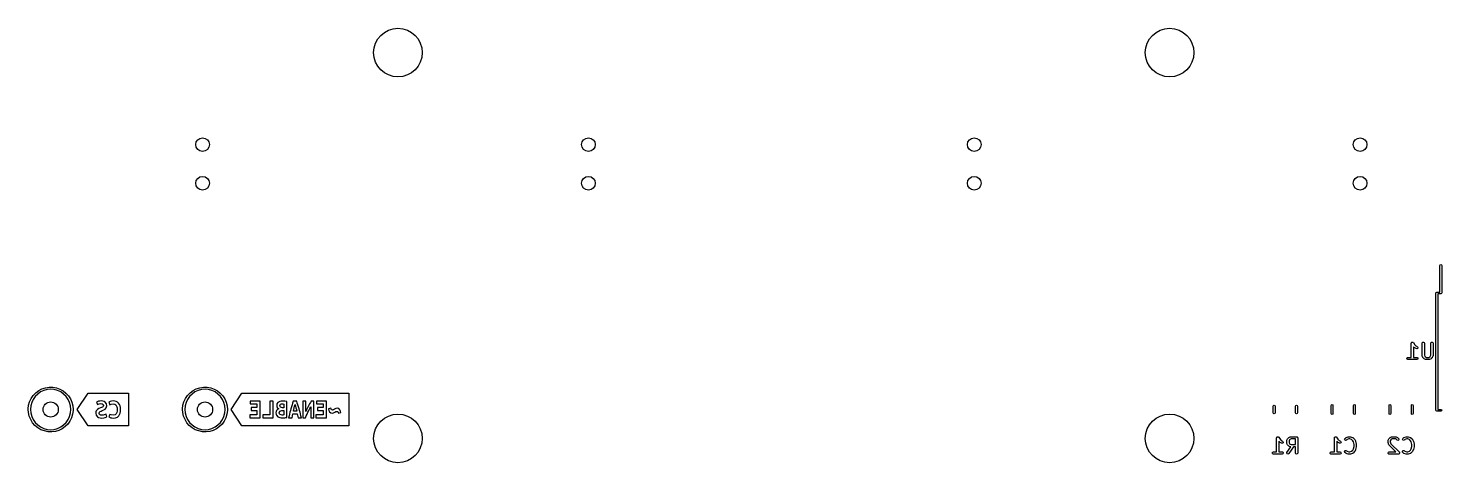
# Model space of a CAD drawing. Extents: x 15 to 417, y -138 to -107.
# Drawn here: x 115.4 to 208.4, y -137.5 to -108.9 of the extents above; entities that cross this region are included whole.
import ezdxf

# ---------------------------------------------------------------- set-up
doc = ezdxf.new("R2010")
doc.units = 0
doc.layers.add('BLACK', color=7, linetype='CONTINUOUS')

msp = doc.modelspace()

# ---------------------------------------------------------------- linework, layer by layer
at = {"layer": 'BLACK', "linetype": 'CONTINUOUS'}
for p, q in [((208.295, -124.5), (208.313, -124.458)), ((208.295, -126.255), (208.295, -124.5)), ((208.313, -124.458), (208.355, -124.44)), ((208.355, -124.44), (208.397, -124.458)), ((208.397, -124.458), (208.415, -124.5)), ((208.415, -124.5), (208.415, -126.315)), ((208.03, -126.315), (208.048, -126.273)), ((208.03, -134.035), (208.03, -126.315)), ((208.048, -126.273), (208.09, -126.255)), ((208.09, -126.255), (208.295, -126.255)), ((208.355, -126.375), (208.15, -126.375)), ((208.15, -126.375), (208.15, -133.975)), ((208.397, -126.357), (208.355, -126.375)), ((208.415, -126.315), (208.397, -126.357)), ((206.411, -129.627), (206.416, -129.602)), ((206.411, -130.552), (206.411, -129.627)), ((206.416, -129.602), (206.418, -129.598)), ((206.418, -129.598), (206.419, -129.594)), ((206.419, -129.594), (206.435, -129.579)), ((206.435, -129.579), (206.449, -129.562)), ((206.449, -129.562), (206.453, -129.562)), ((206.453, -129.562), (206.456, -129.559)), ((206.456, -129.559), (206.478, -129.557)), ((206.478, -129.557), (206.499, -129.554)), ((206.499, -129.554), (206.503, -129.556)), ((206.503, -129.556), (206.507, -129.555)), ((206.507, -129.555), (206.525, -129.568)), ((206.525, -129.568), (206.544, -129.579)), ((206.544, -129.579), (206.545, -129.583)), ((206.545, -129.583), (206.549, -129.586)), ((206.549, -129.586), (206.64, -129.722)), ((206.624, -129.919), (206.561, -129.856)), ((206.561, -129.856), (206.561, -130.552)), ((206.625, -129.919), (206.624, -129.919)), ((206.643, -129.933), (206.625, -129.919)), ((206.64, -129.722), (206.721, -129.804)), ((206.738, -129.98), (206.643, -129.933)), ((206.721, -129.804), (206.805, -129.846)), ((206.789, -129.986), (206.738, -129.98)), ((206.832, -129.958), (206.789, -129.986)), ((206.805, -129.846), (206.826, -129.862)), ((206.826, -129.862), (206.847, -129.909)), ((206.847, -129.909), (206.832, -129.958)), ((207.125, -129.627), (207.13, -129.602)), ((207.125, -130.437), (207.125, -129.627)), ((207.13, -129.602), (207.163, -129.562)), ((207.163, -129.562), (207.213, -129.554)), ((207.213, -129.554), (207.258, -129.579)), ((207.258, -129.579), (207.275, -129.627)), ((207.275, -129.627), (207.275, -130.419)), ((207.697, -129.627), (207.701, -129.602)), ((207.697, -130.419), (207.697, -129.627)), ((207.701, -129.602), (207.734, -129.562)), ((207.734, -129.562), (207.785, -129.554)), ((207.785, -129.554), (207.829, -129.579)), ((207.829, -129.579), (207.847, -129.627)), ((207.847, -129.627), (207.847, -130.437)), ((206.127, -130.614), (206.152, -130.57)), ((206.136, -130.665), (206.127, -130.614)), ((206.175, -130.698), (206.136, -130.665)), ((206.152, -130.57), (206.2, -130.552)), ((206.2, -130.702), (206.175, -130.698)), ((206.2, -130.552), (206.411, -130.552)), ((206.772, -130.702), (206.2, -130.702)), ((206.561, -130.552), (206.772, -130.552)), ((206.772, -130.552), (206.798, -130.557)), ((206.82, -130.685), (206.772, -130.702)), ((206.798, -130.557), (206.837, -130.59)), ((206.846, -130.64), (206.82, -130.685)), ((206.837, -130.59), (206.846, -130.64)), ((207.127, -130.441), (207.125, -130.437)), ((207.126, -130.445), (207.127, -130.441)), ((207.133, -130.47), (207.126, -130.445)), ((207.181, -130.566), (207.133, -130.47)), ((207.182, -130.567), (207.181, -130.566)), ((207.195, -130.585), (207.182, -130.567)), ((207.243, -130.633), (207.195, -130.585)), ((207.244, -130.633), (207.243, -130.633)), ((207.262, -130.647), (207.244, -130.633)), ((207.357, -130.694), (207.262, -130.647)), ((207.275, -130.419), (207.31, -130.488)), ((207.31, -130.488), (207.34, -130.518)), ((207.34, -130.518), (207.409, -130.552)), ((207.362, -130.695), (207.357, -130.694)), ((207.365, -130.698), (207.362, -130.695)), ((207.391, -130.702), (207.365, -130.698)), ((207.581, -130.702), (207.391, -130.702)), ((207.409, -130.552), (207.564, -130.552)), ((207.564, -130.552), (207.632, -130.518)), ((207.586, -130.701), (207.581, -130.702)), ((207.59, -130.702), (207.586, -130.701)), ((207.615, -130.694), (207.59, -130.702)), ((207.71, -130.647), (207.615, -130.694)), ((207.632, -130.518), (207.663, -130.488)), ((207.663, -130.488), (207.697, -130.419)), ((207.711, -130.646), (207.71, -130.647)), ((207.73, -130.633), (207.711, -130.646)), ((207.777, -130.585), (207.73, -130.633)), ((207.778, -130.584), (207.777, -130.585)), ((207.791, -130.566), (207.778, -130.584)), ((207.839, -130.47), (207.791, -130.566)), ((207.842, -130.463), (207.839, -130.466)), ((207.839, -130.466), (207.839, -130.47)), ((207.847, -130.437), (207.842, -130.463)), ((115.557, -133.256), (115.694, -133.057)), ((115.694, -133.057), (115.861, -132.882)), ((115.985, -132.966), (115.821, -133.13)), ((115.861, -132.882), (116.054, -132.737)), ((116.175, -132.833), (115.985, -132.966)), ((116.054, -132.737), (116.268, -132.625)), ((116.385, -132.735), (116.175, -132.833)), ((116.268, -132.625), (116.498, -132.55)), ((116.609, -132.675), (116.385, -132.735)), ((116.498, -132.55), (116.737, -132.514)), ((116.84, -132.655), (116.609, -132.675)), ((116.737, -132.514), (116.979, -132.517)), ((117.071, -132.675), (116.84, -132.655)), ((116.979, -132.517), (117.217, -132.559)), ((117.295, -132.735), (117.071, -132.675)), ((117.217, -132.559), (117.445, -132.64)), ((117.505, -132.833), (117.295, -132.735)), ((117.445, -132.64), (117.656, -132.756)), ((117.695, -132.966), (117.505, -132.833)), ((117.656, -132.756), (117.846, -132.906)), ((117.859, -133.13), (117.695, -132.966)), ((117.846, -132.906), (118.009, -133.085)), ((118.583, -133.985), (119.301, -132.908)), ((119.301, -132.908), (121.955, -132.908)), ((121.955, -132.908), (121.955, -135.062)), ((125.717, -133.256), (125.854, -133.057)), ((125.854, -133.057), (126.021, -132.882)), ((126.145, -132.966), (125.981, -133.13)), ((126.021, -132.882), (126.214, -132.737)), ((126.335, -132.833), (126.145, -132.966)), ((126.214, -132.737), (126.428, -132.625)), ((126.545, -132.735), (126.335, -132.833)), ((126.428, -132.625), (126.658, -132.55)), ((126.769, -132.675), (126.545, -132.735)), ((126.658, -132.55), (126.897, -132.514)), ((127, -132.655), (126.769, -132.675)), ((126.897, -132.514), (127.139, -132.517)), ((127.231, -132.675), (127, -132.655)), ((127.139, -132.517), (127.377, -132.559)), ((127.455, -132.735), (127.231, -132.675)), ((127.377, -132.559), (127.605, -132.64)), ((127.665, -132.833), (127.455, -132.735)), ((127.605, -132.64), (127.816, -132.756)), ((127.855, -132.966), (127.665, -132.833)), ((127.816, -132.756), (128.006, -132.906)), ((128.019, -133.13), (127.855, -132.966)), ((128.006, -132.906), (128.169, -133.085)), ((128.717, -133.985), (129.428, -132.919)), ((129.428, -132.919), (136.459, -132.919)), ((136.459, -132.919), (136.459, -135.051)), ((115.365, -133.949), (115.391, -133.709)), ((115.368, -133.985), (115.365, -133.949)), ((115.379, -134.19), (115.368, -133.985)), ((115.391, -133.709), (115.456, -133.476)), ((115.456, -133.476), (115.557, -133.256)), ((115.53, -133.754), (115.51, -133.985)), ((115.51, -133.985), (115.53, -134.216)), ((115.59, -133.53), (115.53, -133.754)), ((115.688, -133.32), (115.59, -133.53)), ((115.821, -133.13), (115.688, -133.32)), ((117.992, -133.32), (117.859, -133.13)), ((118.09, -133.53), (117.992, -133.32)), ((118.009, -133.085), (118.14, -133.288)), ((118.15, -133.754), (118.09, -133.53)), ((118.14, -133.288), (118.236, -133.51)), ((118.17, -133.985), (118.15, -133.754)), ((118.15, -134.216), (118.17, -133.985)), ((118.236, -133.51), (118.295, -133.744)), ((118.295, -133.744), (118.315, -133.985)), ((118.315, -133.985), (118.313, -134.057)), ((119.301, -135.062), (118.583, -133.985)), ((119.919, -133.986), (119.843, -134.084)), ((119.987, -133.444), (119.862, -133.494)), ((119.862, -133.494), (119.925, -133.66)), ((120.02, -133.923), (119.919, -133.986)), ((119.925, -133.66), (120.022, -133.618)), ((120.068, -133.427), (119.987, -133.444)), ((120.126, -133.88), (120.02, -133.923)), ((120.022, -133.618), (120.145, -133.601)), ((120.161, -133.421), (120.068, -133.427)), ((120.193, -133.854), (120.126, -133.88)), ((120.145, -133.601), (120.24, -133.615)), ((120.268, -133.43), (120.161, -133.421)), ((120.254, -133.822), (120.193, -133.854)), ((120.24, -133.615), (120.297, -133.656)), ((120.299, -133.78), (120.254, -133.822)), ((120.358, -133.459), (120.268, -133.43)), ((120.297, -133.656), (120.316, -133.725)), ((120.316, -133.725), (120.299, -133.78)), ((120.337, -134.016), (120.432, -133.959)), ((120.432, -133.507), (120.358, -133.459)), ((120.506, -133.609), (120.432, -133.507)), ((120.432, -133.959), (120.503, -133.872)), ((120.503, -133.872), (120.531, -133.744)), ((120.531, -133.744), (120.506, -133.609)), ((120.708, -133.479), (120.672, -133.5)), ((120.672, -133.5), (120.728, -133.671)), ((120.767, -133.452), (120.708, -133.479)), ((120.728, -133.671), (120.825, -133.626)), ((120.848, -133.431), (120.767, -133.452)), ((120.825, -133.626), (120.955, -133.608)), ((120.952, -133.421), (120.848, -133.431)), ((121.054, -133.43), (120.952, -133.421)), ((120.955, -133.608), (121.054, -133.626)), ((121.148, -133.459), (121.054, -133.43)), ((121.054, -133.626), (121.14, -133.687)), ((121.14, -133.687), (121.201, -133.802)), ((121.232, -133.505), (121.148, -133.459)), ((121.201, -133.802), (121.218, -133.882)), ((121.224, -133.98), (121.217, -134.094)), ((121.218, -133.882), (121.224, -133.98)), ((121.304, -133.569), (121.232, -133.505)), ((121.362, -133.649), (121.304, -133.569)), ((121.406, -133.746), (121.362, -133.649)), ((121.433, -133.858), (121.406, -133.746)), ((121.443, -133.985), (121.433, -133.858)), ((121.435, -134.113), (121.443, -133.985)), ((125.525, -133.949), (125.551, -133.709)), ((125.528, -133.985), (125.525, -133.949)), ((125.539, -134.19), (125.528, -133.985)), ((125.551, -133.709), (125.616, -133.476)), ((125.616, -133.476), (125.717, -133.256)), ((125.69, -133.754), (125.67, -133.985)), ((125.67, -133.985), (125.69, -134.216)), ((125.75, -133.53), (125.69, -133.754)), ((125.848, -133.32), (125.75, -133.53)), ((125.981, -133.13), (125.848, -133.32)), ((128.152, -133.32), (128.019, -133.13)), ((128.25, -133.53), (128.152, -133.32)), ((128.169, -133.085), (128.3, -133.288)), ((128.31, -133.754), (128.25, -133.53)), ((128.3, -133.288), (128.396, -133.51)), ((128.33, -133.985), (128.31, -133.754)), ((128.31, -134.216), (128.33, -133.985)), ((128.396, -133.51), (128.455, -133.744)), ((128.455, -133.744), (128.475, -133.985)), ((128.475, -133.985), (128.473, -134.057)), ((129.428, -135.051), (128.717, -133.985)), ((130.634, -133.444), (129.979, -133.444)), ((129.979, -133.444), (129.979, -133.622)), ((129.979, -133.622), (130.419, -133.622)), ((130.419, -133.865), (130.037, -133.865)), ((130.037, -133.865), (130.037, -134.043)), ((130.419, -133.622), (130.419, -133.865)), ((130.634, -134.525), (130.634, -133.444)), ((131.493, -133.444), (131.277, -133.444)), ((131.277, -133.444), (131.277, -134.346)), ((131.493, -134.525), (131.493, -133.444)), ((131.738, -133.615), (131.722, -133.716)), ((131.722, -133.716), (131.731, -133.789)), ((131.731, -133.789), (131.759, -133.852)), ((131.797, -133.523), (131.738, -133.615)), ((131.759, -133.852), (131.86, -133.947)), ((131.86, -133.947), (131.768, -133.994)), ((131.917, -133.457), (131.797, -133.523)), ((132.006, -133.438), (131.917, -133.457)), ((131.931, -133.739), (131.944, -133.677)), ((131.973, -133.837), (131.931, -133.739)), ((131.944, -133.677), (131.977, -133.64)), ((132.097, -133.873), (131.973, -133.837)), ((131.977, -133.64), (132.026, -133.623)), ((132.117, -133.431), (132.006, -133.438)), ((132.026, -133.623), (132.083, -133.618)), ((132.083, -133.618), (132.134, -133.62)), ((132.181, -133.873), (132.097, -133.873)), ((132.261, -133.439), (132.117, -133.431)), ((132.134, -133.62), (132.181, -133.625)), ((132.181, -133.625), (132.181, -133.873)), ((132.396, -133.458), (132.261, -133.439)), ((132.396, -134.507), (132.396, -133.458)), ((132.654, -133.947), (132.623, -134.056)), ((132.692, -133.816), (132.654, -133.947)), ((132.73, -133.688), (132.692, -133.816)), ((132.768, -133.564), (132.73, -133.688)), ((132.806, -133.444), (132.768, -133.564)), ((133.04, -133.444), (132.806, -133.444)), ((132.824, -134.097), (132.845, -133.985)), ((132.845, -133.985), (132.868, -133.878)), ((132.868, -133.878), (132.896, -133.769)), ((132.896, -133.769), (132.929, -133.653)), ((132.929, -133.653), (132.961, -133.769)), ((132.961, -133.769), (132.989, -133.878)), ((132.989, -133.878), (133.013, -133.985)), ((133.013, -133.985), (133.035, -134.097)), ((133.077, -133.563), (133.04, -133.444)), ((133.115, -133.686), (133.077, -133.563)), ((133.153, -133.813), (133.115, -133.686)), ((133.192, -133.942), (133.153, -133.813)), ((133.224, -134.05), (133.192, -133.942)), ((133.638, -133.444), (133.444, -133.444)), ((133.444, -133.444), (133.444, -134.525)), ((133.638, -134.109), (133.638, -133.444)), ((133.705, -133.962), (133.668, -134.041)), ((133.746, -133.877), (133.705, -133.962)), ((133.79, -133.789), (133.746, -133.877)), ((133.837, -133.7), (133.79, -133.789)), ((133.835, -134.046), (133.897, -133.927)), ((133.885, -133.61), (133.837, -133.7)), ((133.934, -133.524), (133.885, -133.61)), ((133.897, -133.927), (133.962, -133.807)), ((133.983, -133.444), (133.934, -133.524)), ((133.962, -133.807), (133.962, -134.525)), ((134.156, -133.444), (133.983, -133.444)), ((134.156, -134.525), (134.156, -133.444)), ((135, -133.444), (134.345, -133.444)), ((134.345, -133.444), (134.345, -133.622)), ((134.345, -133.622), (134.785, -133.622)), ((134.785, -133.865), (134.402, -133.865)), ((134.402, -133.865), (134.402, -134.043)), ((134.785, -133.622), (134.785, -133.865)), ((135, -134.525), (135, -133.444)), ((135.291, -133.906), (135.132, -133.95)), ((135.132, -133.95), (135.158, -134.042)), ((135.313, -133.968), (135.291, -133.906)), ((135.337, -134.002), (135.313, -133.968)), ((135.532, -133.962), (135.459, -134.003)), ((135.612, -133.921), (135.532, -133.962)), ((135.698, -133.903), (135.612, -133.921)), ((135.803, -133.93), (135.698, -133.903)), ((135.875, -133.997), (135.803, -133.93)), ((197.325, -133.758), (197.343, -133.716)), ((197.325, -134.212), (197.325, -133.758)), ((197.343, -133.716), (197.385, -133.698)), ((197.385, -133.698), (197.427, -133.716)), ((197.427, -133.716), (197.445, -133.758)), ((197.445, -133.758), (197.445, -134.212)), ((198.795, -133.758), (198.813, -133.716)), ((198.795, -134.212), (198.795, -133.758)), ((198.813, -133.716), (198.855, -133.698)), ((198.855, -133.698), (198.897, -133.716)), ((198.897, -133.716), (198.915, -133.758)), ((198.915, -133.758), (198.915, -134.212)), ((201.135, -133.724), (201.153, -133.681)), ((201.135, -134.246), (201.135, -133.724)), ((201.153, -133.681), (201.195, -133.664)), ((201.195, -133.664), (201.237, -133.681)), ((201.237, -133.681), (201.255, -133.724)), ((201.255, -133.724), (201.255, -134.246)), ((202.605, -133.724), (202.623, -133.681)), ((202.605, -134.246), (202.605, -133.724)), ((202.623, -133.681), (202.665, -133.664)), ((202.665, -133.664), (202.707, -133.681)), ((202.707, -133.681), (202.725, -133.724)), ((202.725, -133.724), (202.725, -134.246)), ((204.945, -133.724), (204.963, -133.681)), ((204.945, -134.246), (204.945, -133.724)), ((204.963, -133.681), (205.005, -133.664)), ((205.005, -133.664), (205.047, -133.681)), ((205.047, -133.681), (205.065, -133.724)), ((205.065, -133.724), (205.065, -134.246)), ((206.415, -133.724), (206.433, -133.681)), ((206.415, -134.246), (206.415, -133.724)), ((206.433, -133.681), (206.475, -133.664)), ((206.475, -133.664), (206.517, -133.681)), ((206.517, -133.681), (206.535, -133.724)), ((206.535, -133.724), (206.535, -134.246)), ((208.15, -133.975), (208.355, -133.975)), ((208.355, -133.975), (208.397, -133.993)), ((115.432, -134.426), (115.379, -134.19)), ((115.523, -134.65), (115.432, -134.426)), ((115.65, -134.856), (115.523, -134.65)), ((115.53, -134.216), (115.59, -134.44)), ((115.59, -134.44), (115.688, -134.65)), ((115.808, -135.039), (115.65, -134.856)), ((115.688, -134.65), (115.821, -134.84)), ((115.821, -134.84), (115.985, -135.004)), ((117.695, -135.004), (117.859, -134.84)), ((117.859, -134.84), (117.992, -134.65)), ((118.104, -134.745), (117.963, -134.941)), ((117.992, -134.65), (118.09, -134.44)), ((118.09, -134.44), (118.15, -134.216)), ((118.211, -134.528), (118.104, -134.745)), ((118.282, -134.297), (118.211, -134.528)), ((118.313, -134.057), (118.282, -134.297)), ((119.821, -134.15), (119.813, -134.231)), ((119.813, -134.231), (119.838, -134.366)), ((119.843, -134.084), (119.821, -134.15)), ((119.838, -134.366), (119.912, -134.466)), ((119.912, -134.466), (119.989, -134.512)), ((119.989, -134.512), (120.089, -134.54)), ((120.028, -134.229), (120.047, -134.17)), ((120.036, -134.281), (120.028, -134.229)), ((120.065, -134.326), (120.036, -134.281)), ((120.047, -134.17), (120.096, -134.124)), ((120.121, -134.358), (120.065, -134.326)), ((120.089, -134.54), (120.211, -134.549)), ((120.096, -134.124), (120.163, -134.087)), ((120.211, -134.369), (120.121, -134.358)), ((120.163, -134.087), (120.236, -134.057)), ((120.299, -134.363), (120.211, -134.369)), ((120.211, -134.549), (120.332, -134.542)), ((120.236, -134.057), (120.337, -134.016)), ((120.371, -134.345), (120.299, -134.363)), ((120.332, -134.542), (120.426, -134.52)), ((120.484, -134.292), (120.371, -134.345)), ((120.426, -134.52), (120.547, -134.467)), ((120.547, -134.467), (120.484, -134.292)), ((120.725, -134.305), (120.671, -134.474)), ((120.671, -134.474), (120.794, -134.525)), ((120.813, -134.343), (120.725, -134.305)), ((120.794, -134.525), (120.877, -134.543)), ((120.952, -134.362), (120.813, -134.343)), ((120.877, -134.543), (120.973, -134.549)), ((121.076, -134.338), (120.952, -134.362)), ((120.973, -134.549), (121.113, -134.533)), ((121.16, -134.264), (121.076, -134.338)), ((121.113, -134.533), (121.23, -134.484)), ((121.196, -134.188), (121.16, -134.264)), ((121.217, -134.094), (121.196, -134.188)), ((121.23, -134.484), (121.322, -134.402)), ((121.322, -134.402), (121.375, -134.321)), ((121.375, -134.321), (121.412, -134.225)), ((121.412, -134.225), (121.435, -134.113)), ((125.592, -134.426), (125.539, -134.19)), ((125.683, -134.65), (125.592, -134.426)), ((125.81, -134.856), (125.683, -134.65)), ((125.69, -134.216), (125.75, -134.44)), ((125.75, -134.44), (125.848, -134.65)), ((125.968, -135.039), (125.81, -134.856)), ((125.848, -134.65), (125.981, -134.84)), ((125.981, -134.84), (126.145, -135.004)), ((127.855, -135.004), (128.019, -134.84)), ((128.019, -134.84), (128.152, -134.65)), ((128.264, -134.745), (128.123, -134.941)), ((128.152, -134.65), (128.25, -134.44)), ((128.25, -134.44), (128.31, -134.216)), ((128.371, -134.528), (128.264, -134.745)), ((128.442, -134.297), (128.371, -134.528)), ((128.473, -134.057), (128.442, -134.297)), ((129.941, -134.346), (129.941, -134.525)), ((130.419, -134.346), (129.941, -134.346)), ((129.941, -134.525), (130.634, -134.525)), ((130.037, -134.043), (130.419, -134.043)), ((130.419, -134.043), (130.419, -134.346)), ((131.277, -134.346), (130.814, -134.346)), ((130.814, -134.346), (130.814, -134.525)), ((130.814, -134.525), (131.493, -134.525)), ((131.681, -134.125), (131.671, -134.198)), ((131.671, -134.198), (131.68, -134.288)), ((131.68, -134.288), (131.704, -134.361)), ((131.711, -134.055), (131.681, -134.125)), ((131.704, -134.361), (131.794, -134.466)), ((131.768, -133.994), (131.711, -134.055)), ((131.794, -134.466), (131.856, -134.5)), ((131.856, -134.5), (131.929, -134.522)), ((131.883, -134.198), (131.932, -134.085)), ((131.9, -134.276), (131.883, -134.198)), ((131.945, -134.323), (131.9, -134.276)), ((131.929, -134.522), (132.009, -134.534)), ((131.932, -134.085), (132.066, -134.051)), ((132.007, -134.346), (131.945, -134.323)), ((132.078, -134.352), (132.007, -134.346)), ((132.009, -134.534), (132.096, -134.539)), ((132.066, -134.051), (132.181, -134.051)), ((132.131, -134.35), (132.078, -134.352)), ((132.096, -134.539), (132.168, -134.537)), ((132.181, -134.345), (132.131, -134.35)), ((132.168, -134.537), (132.244, -134.531)), ((132.181, -134.051), (132.181, -134.345)), ((132.244, -134.531), (132.32, -134.521)), ((132.32, -134.521), (132.396, -134.507)), ((132.535, -134.402), (132.506, -134.525)), ((132.506, -134.525), (132.736, -134.525)), ((132.564, -134.283), (132.535, -134.402)), ((132.593, -134.168), (132.564, -134.283)), ((132.623, -134.056), (132.593, -134.168)), ((132.736, -134.525), (132.787, -134.275)), ((132.787, -134.275), (133.075, -134.275)), ((133.035, -134.097), (132.824, -134.097)), ((133.075, -134.275), (133.124, -134.525)), ((133.124, -134.525), (133.348, -134.525)), ((133.255, -134.162), (133.224, -134.05)), ((133.286, -134.278), (133.255, -134.162)), ((133.317, -134.399), (133.286, -134.278)), ((133.348, -134.525), (133.317, -134.399)), ((133.444, -134.525), (133.617, -134.525)), ((133.617, -134.525), (133.667, -134.405)), ((133.668, -134.041), (133.638, -134.109)), ((133.667, -134.405), (133.72, -134.285)), ((133.72, -134.285), (133.776, -134.166)), ((133.776, -134.166), (133.835, -134.046)), ((133.962, -134.525), (134.156, -134.525)), ((134.785, -134.346), (134.306, -134.346)), ((134.306, -134.346), (134.306, -134.525)), ((134.306, -134.525), (135, -134.525)), ((134.402, -134.043), (134.785, -134.043)), ((134.785, -134.043), (134.785, -134.346)), ((135.158, -134.042), (135.204, -134.131)), ((135.204, -134.131), (135.276, -134.199)), ((135.276, -134.199), (135.38, -134.226)), ((135.362, -134.018), (135.337, -134.002)), ((135.389, -134.022), (135.362, -134.018)), ((135.38, -134.226), (135.468, -134.208)), ((135.459, -134.003), (135.389, -134.022)), ((135.468, -134.208), (135.548, -134.167)), ((135.548, -134.167), (135.622, -134.126)), ((135.622, -134.126), (135.691, -134.107)), ((135.691, -134.107), (135.718, -134.111)), ((135.718, -134.111), (135.744, -134.126)), ((135.744, -134.126), (135.766, -134.16)), ((135.766, -134.16), (135.787, -134.221)), ((135.787, -134.221), (135.946, -134.177)), ((135.922, -134.085), (135.875, -133.997)), ((135.946, -134.177), (135.922, -134.085)), ((197.343, -134.254), (197.325, -134.212)), ((197.385, -134.272), (197.343, -134.254)), ((197.427, -134.254), (197.385, -134.272)), ((197.445, -134.212), (197.427, -134.254)), ((198.813, -134.254), (198.795, -134.212)), ((198.855, -134.272), (198.813, -134.254)), ((198.897, -134.254), (198.855, -134.272)), ((198.915, -134.212), (198.897, -134.254)), ((201.153, -134.289), (201.135, -134.246)), ((201.195, -134.306), (201.153, -134.289)), ((201.237, -134.289), (201.195, -134.306)), ((201.255, -134.246), (201.237, -134.289)), ((202.623, -134.289), (202.605, -134.246)), ((202.665, -134.306), (202.623, -134.289)), ((202.707, -134.289), (202.665, -134.306)), ((202.725, -134.246), (202.707, -134.289)), ((204.963, -134.289), (204.945, -134.246)), ((205.005, -134.306), (204.963, -134.289)), ((205.047, -134.289), (205.005, -134.306)), ((205.065, -134.246), (205.047, -134.289)), ((206.433, -134.289), (206.415, -134.246)), ((206.475, -134.306), (206.433, -134.289)), ((206.517, -134.289), (206.475, -134.306)), ((206.535, -134.246), (206.517, -134.289)), ((208.048, -134.077), (208.03, -134.035)), ((208.09, -134.095), (208.048, -134.077)), ((208.355, -134.095), (208.09, -134.095)), ((208.397, -134.077), (208.355, -134.095)), ((208.397, -133.993), (208.415, -134.035)), ((208.415, -134.035), (208.397, -134.077)), ((115.994, -135.193), (115.808, -135.039)), ((115.985, -135.004), (116.175, -135.137)), ((116.203, -135.315), (115.994, -135.193)), ((116.175, -135.137), (116.385, -135.235)), ((116.428, -135.401), (116.203, -135.315)), ((116.385, -135.235), (116.609, -135.295)), ((116.665, -135.45), (116.428, -135.401)), ((116.609, -135.295), (116.84, -135.315)), ((116.907, -135.458), (116.665, -135.45)), ((116.84, -135.315), (117.071, -135.295)), ((117.147, -135.428), (116.907, -135.458)), ((117.071, -135.295), (117.295, -135.235)), ((117.378, -135.358), (117.147, -135.428)), ((117.295, -135.235), (117.505, -135.137)), ((117.595, -135.252), (117.378, -135.358)), ((117.505, -135.137), (117.695, -135.004)), ((117.792, -135.112), (117.595, -135.252)), ((117.963, -134.941), (117.792, -135.112)), ((121.955, -135.062), (119.301, -135.062)), ((126.154, -135.193), (125.968, -135.039)), ((126.145, -135.004), (126.335, -135.137)), ((126.363, -135.315), (126.154, -135.193)), ((126.335, -135.137), (126.545, -135.235)), ((126.588, -135.401), (126.363, -135.315)), ((126.545, -135.235), (126.769, -135.295)), ((126.825, -135.45), (126.588, -135.401)), ((126.769, -135.295), (127, -135.315)), ((127.067, -135.458), (126.825, -135.45)), ((127, -135.315), (127.231, -135.295)), ((127.307, -135.428), (127.067, -135.458)), ((127.231, -135.295), (127.455, -135.235)), ((127.538, -135.358), (127.307, -135.428)), ((127.455, -135.235), (127.665, -135.137)), ((127.755, -135.252), (127.538, -135.358)), ((127.665, -135.137), (127.855, -135.004)), ((127.952, -135.112), (127.755, -135.252)), ((128.123, -134.941), (127.952, -135.112)), ((136.459, -135.051), (129.428, -135.051)), ((197.545, -135.85), (197.55, -135.825)), ((197.545, -136.775), (197.545, -135.85)), ((197.55, -135.825), (197.552, -135.821)), ((197.552, -135.821), (197.553, -135.817)), ((197.553, -135.817), (197.569, -135.802)), ((197.569, -135.802), (197.582, -135.785)), ((197.582, -135.785), (197.587, -135.785)), ((197.587, -135.785), (197.59, -135.782)), ((197.59, -135.782), (197.612, -135.78)), ((197.612, -135.78), (197.633, -135.777)), ((197.633, -135.777), (197.637, -135.779)), ((197.637, -135.779), (197.641, -135.778)), ((197.641, -135.778), (197.659, -135.791)), ((197.659, -135.791), (197.677, -135.802)), ((197.677, -135.802), (197.679, -135.806)), ((197.679, -135.806), (197.682, -135.809)), ((197.682, -135.809), (197.774, -135.945)), ((198.281, -135.893), (198.329, -135.845)), ((198.329, -135.845), (198.347, -135.832)), ((198.347, -135.832), (198.348, -135.831)), ((198.348, -135.831), (198.444, -135.783)), ((198.444, -135.783), (198.469, -135.776)), ((198.469, -135.776), (198.473, -135.777)), ((198.473, -135.777), (198.477, -135.775)), ((198.477, -135.775), (198.858, -135.775)), ((198.858, -135.775), (198.868, -135.777)), ((198.868, -135.777), (198.871, -135.777)), ((198.871, -135.777), (198.874, -135.778)), ((198.874, -135.778), (198.884, -135.78)), ((198.884, -135.78), (198.899, -135.792)), ((198.899, -135.792), (198.916, -135.802)), ((198.916, -135.802), (198.918, -135.809)), ((198.918, -135.809), (198.923, -135.813)), ((198.923, -135.813), (198.926, -135.832)), ((198.926, -135.832), (198.933, -135.85)), ((198.933, -135.85), (198.933, -136.85)), ((201.355, -135.85), (201.36, -135.825)), ((201.355, -136.775), (201.355, -135.85)), ((201.36, -135.825), (201.362, -135.821)), ((201.362, -135.821), (201.363, -135.817)), ((201.363, -135.817), (201.379, -135.802)), ((201.379, -135.802), (201.392, -135.785)), ((201.392, -135.785), (201.397, -135.785)), ((201.397, -135.785), (201.4, -135.782)), ((201.4, -135.782), (201.422, -135.78)), ((201.422, -135.78), (201.443, -135.777)), ((201.443, -135.777), (201.447, -135.779)), ((201.447, -135.779), (201.451, -135.778)), ((201.451, -135.778), (201.469, -135.791)), ((201.469, -135.791), (201.487, -135.802)), ((201.487, -135.802), (201.489, -135.806)), ((201.489, -135.806), (201.492, -135.809)), ((201.492, -135.809), (201.584, -135.945)), ((202.044, -135.893), (202.091, -135.845)), ((202.091, -135.845), (202.113, -135.83)), ((202.113, -135.83), (202.117, -135.83)), ((202.117, -135.83), (202.121, -135.827)), ((202.121, -135.827), (202.263, -135.779)), ((202.263, -135.779), (202.286, -135.776)), ((202.286, -135.776), (202.287, -135.775)), ((202.287, -135.775), (202.382, -135.775)), ((202.382, -135.775), (202.404, -135.779)), ((202.404, -135.779), (202.406, -135.779)), ((202.406, -135.779), (202.549, -135.827)), ((202.549, -135.827), (202.572, -135.839)), ((202.572, -135.839), (202.574, -135.843)), ((202.574, -135.843), (202.578, -135.845)), ((202.578, -135.845), (202.674, -135.94)), ((204.949, -135.893), (204.996, -135.845)), ((204.996, -135.845), (205.015, -135.832)), ((205.015, -135.832), (205.016, -135.831)), ((205.016, -135.831), (205.111, -135.783)), ((205.111, -135.783), (205.136, -135.776)), ((205.136, -135.776), (205.141, -135.777)), ((205.141, -135.777), (205.145, -135.775)), ((205.145, -135.775), (205.383, -135.775)), ((205.383, -135.775), (205.409, -135.78)), ((205.409, -135.78), (205.412, -135.783)), ((205.412, -135.783), (205.416, -135.783)), ((205.416, -135.783), (205.512, -135.831)), ((205.512, -135.831), (205.53, -135.844)), ((205.53, -135.844), (205.531, -135.845)), ((205.531, -135.845), (205.579, -135.893)), ((205.854, -135.893), (205.901, -135.845)), ((205.901, -135.845), (205.923, -135.83)), ((205.923, -135.83), (205.927, -135.83)), ((205.927, -135.83), (205.931, -135.827)), ((205.931, -135.827), (206.073, -135.779)), ((206.073, -135.779), (206.096, -135.776)), ((206.096, -135.776), (206.097, -135.775)), ((206.097, -135.775), (206.192, -135.775)), ((206.192, -135.775), (206.214, -135.779)), ((206.214, -135.779), (206.216, -135.779)), ((206.216, -135.779), (206.359, -135.827)), ((206.359, -135.827), (206.382, -135.839)), ((206.382, -135.839), (206.384, -135.843)), ((206.384, -135.843), (206.388, -135.845)), ((206.388, -135.845), (206.484, -135.94)), ((197.286, -136.793), (197.334, -136.775)), ((197.334, -136.775), (197.545, -136.775)), ((197.757, -136.142), (197.695, -136.079)), ((197.695, -136.079), (197.695, -136.775)), ((197.695, -136.775), (197.906, -136.775)), ((197.759, -136.142), (197.757, -136.142)), ((197.777, -136.156), (197.759, -136.142)), ((197.774, -135.945), (197.855, -136.027)), ((197.872, -136.203), (197.777, -136.156)), ((197.855, -136.027), (197.939, -136.069)), ((197.923, -136.209), (197.872, -136.203)), ((197.906, -136.775), (197.931, -136.78)), ((197.966, -136.181), (197.923, -136.209)), ((197.931, -136.78), (197.971, -136.813)), ((197.939, -136.069), (197.96, -136.085)), ((197.96, -136.085), (197.981, -136.132)), ((197.981, -136.132), (197.966, -136.181)), ((198.212, -136.041), (198.216, -136.015)), ((198.212, -136.184), (198.212, -136.041)), ((198.213, -136.188), (198.212, -136.184)), ((198.212, -136.192), (198.213, -136.188)), ((198.22, -136.217), (198.212, -136.192)), ((198.216, -136.015), (198.219, -136.012)), ((198.219, -136.012), (198.22, -136.007)), ((198.22, -136.007), (198.267, -135.912)), ((198.267, -136.312), (198.22, -136.217)), ((198.225, -136.807), (198.476, -136.449)), ((198.267, -135.912), (198.281, -135.894)), ((198.268, -136.314), (198.267, -136.312)), ((198.281, -136.332), (198.268, -136.314)), ((198.281, -135.894), (198.281, -135.893)), ((198.329, -136.38), (198.281, -136.332)), ((198.33, -136.38), (198.329, -136.38)), ((198.348, -136.394), (198.33, -136.38)), ((198.444, -136.441), (198.348, -136.394)), ((198.659, -136.449), (198.348, -136.893)), ((198.396, -135.99), (198.362, -136.059)), ((198.362, -136.059), (198.362, -136.166)), ((198.362, -136.166), (198.396, -136.235)), ((198.426, -135.96), (198.396, -135.99)), ((198.396, -136.235), (198.426, -136.265)), ((198.495, -135.925), (198.426, -135.96)), ((198.426, -136.265), (198.495, -136.299)), ((198.448, -136.442), (198.444, -136.441)), ((198.451, -136.445), (198.448, -136.442)), ((198.476, -136.449), (198.451, -136.445)), ((198.783, -135.925), (198.495, -135.925)), ((198.495, -136.299), (198.783, -136.299)), ((198.783, -136.449), (198.659, -136.449)), ((198.783, -136.299), (198.783, -135.925)), ((198.783, -136.85), (198.783, -136.449)), ((201.096, -136.793), (201.144, -136.775)), ((201.144, -136.775), (201.355, -136.775)), ((201.567, -136.142), (201.505, -136.079)), ((201.505, -136.079), (201.505, -136.775)), ((201.505, -136.775), (201.716, -136.775)), ((201.569, -136.142), (201.567, -136.142)), ((201.587, -136.156), (201.569, -136.142)), ((201.584, -135.945), (201.665, -136.027)), ((201.682, -136.203), (201.587, -136.156)), ((201.665, -136.027), (201.749, -136.069)), ((201.733, -136.209), (201.682, -136.203)), ((201.716, -136.775), (201.741, -136.78)), ((201.776, -136.181), (201.733, -136.209)), ((201.741, -136.78), (201.781, -136.813)), ((201.749, -136.069), (201.77, -136.085)), ((201.77, -136.085), (201.791, -136.132)), ((201.791, -136.132), (201.776, -136.181)), ((202.022, -135.939), (202.044, -135.893)), ((202.035, -135.989), (202.022, -135.939)), ((202.024, -136.736), (202.054, -136.694)), ((202.029, -136.787), (202.024, -136.736)), ((202.077, -136.018), (202.035, -135.989)), ((202.054, -136.694), (202.103, -136.68)), ((202.128, -136.014), (202.077, -136.018)), ((202.103, -136.68), (202.15, -136.702)), ((202.15, -135.999), (202.128, -136.014)), ((202.185, -135.964), (202.15, -135.999)), ((202.15, -136.702), (202.185, -136.737)), ((202.299, -135.925), (202.185, -135.964)), ((202.185, -136.737), (202.299, -136.775)), ((202.37, -135.925), (202.299, -135.925)), ((202.299, -136.775), (202.37, -136.775)), ((202.485, -135.964), (202.37, -135.925)), ((202.37, -136.775), (202.485, -136.737)), ((202.559, -136.038), (202.485, -135.964)), ((202.485, -136.737), (202.559, -136.663)), ((202.597, -136.115), (202.559, -136.038)), ((202.559, -136.663), (202.597, -136.586)), ((202.674, -136.761), (202.578, -136.856)), ((202.641, -136.288), (202.597, -136.115)), ((202.597, -136.586), (202.641, -136.413)), ((202.641, -136.413), (202.641, -136.288)), ((202.674, -135.94), (202.686, -135.959)), ((202.688, -136.741), (202.674, -136.759)), ((202.674, -136.759), (202.674, -136.761)), ((202.686, -135.959), (202.688, -135.96)), ((202.688, -135.96), (202.735, -136.055)), ((202.735, -136.646), (202.688, -136.741)), ((202.735, -136.055), (202.739, -136.067)), ((202.736, -136.642), (202.735, -136.646)), ((202.741, -136.63), (202.736, -136.642)), ((202.739, -136.067), (202.741, -136.07)), ((202.741, -136.07), (202.788, -136.261)), ((202.788, -136.44), (202.741, -136.63)), ((202.788, -136.261), (202.79, -136.276)), ((202.791, -136.422), (202.788, -136.437)), ((202.788, -136.437), (202.788, -136.44)), ((202.79, -136.276), (202.791, -136.279)), ((202.791, -136.279), (202.791, -136.422)), ((204.879, -136.041), (204.884, -136.015)), ((204.879, -136.136), (204.879, -136.041)), ((204.88, -136.138), (204.879, -136.136)), ((204.883, -136.16), (204.88, -136.138)), ((204.931, -136.303), (204.883, -136.16)), ((204.884, -136.015), (204.887, -136.012)), ((204.887, -136.007), (204.935, -135.912)), ((204.887, -136.012), (204.887, -136.007)), ((204.906, -136.793), (204.954, -136.775)), ((204.934, -136.306), (204.931, -136.303)), ((204.934, -136.311), (204.934, -136.306)), ((204.949, -136.332), (204.934, -136.311)), ((204.935, -135.912), (204.948, -135.894)), ((204.948, -135.894), (204.949, -135.893)), ((205.392, -136.775), (204.949, -136.332)), ((204.954, -136.775), (205.392, -136.775)), ((205.064, -135.99), (205.029, -136.059)), ((205.029, -136.059), (205.029, -136.124)), ((205.029, -136.124), (205.067, -136.238)), ((205.094, -135.96), (205.064, -135.99)), ((205.067, -136.238), (205.626, -136.797)), ((205.162, -135.925), (205.094, -135.96)), ((205.365, -135.925), (205.162, -135.925)), ((205.434, -135.96), (205.365, -135.925)), ((205.473, -135.999), (205.434, -135.96)), ((205.519, -136.02), (205.473, -135.999)), ((205.569, -136.007), (205.519, -136.02)), ((205.598, -135.965), (205.569, -136.007)), ((205.579, -135.893), (205.594, -135.914)), ((205.594, -135.914), (205.598, -135.965)), ((205.832, -135.939), (205.854, -135.893)), ((205.845, -135.989), (205.832, -135.939)), ((205.834, -136.736), (205.864, -136.694)), ((205.839, -136.787), (205.834, -136.736)), ((205.887, -136.018), (205.845, -135.989)), ((205.864, -136.694), (205.913, -136.68)), ((205.938, -136.014), (205.887, -136.018)), ((205.913, -136.68), (205.96, -136.702)), ((205.96, -135.999), (205.938, -136.014)), ((205.995, -135.964), (205.96, -135.999)), ((205.96, -136.702), (205.995, -136.737)), ((206.109, -135.925), (205.995, -135.964)), ((205.995, -136.737), (206.109, -136.775)), ((206.18, -135.925), (206.109, -135.925)), ((206.109, -136.775), (206.18, -136.775)), ((206.295, -135.964), (206.18, -135.925)), ((206.18, -136.775), (206.295, -136.737)), ((206.369, -136.038), (206.295, -135.964)), ((206.295, -136.737), (206.369, -136.663)), ((206.407, -136.115), (206.369, -136.038)), ((206.369, -136.663), (206.407, -136.586)), ((206.484, -136.761), (206.388, -136.856)), ((206.451, -136.288), (206.407, -136.115)), ((206.407, -136.586), (206.451, -136.413)), ((206.451, -136.413), (206.451, -136.288)), ((206.484, -135.94), (206.496, -135.959)), ((206.498, -136.741), (206.484, -136.759)), ((206.484, -136.759), (206.484, -136.761)), ((206.496, -135.959), (206.498, -135.96)), ((206.498, -135.96), (206.545, -136.055)), ((206.545, -136.646), (206.498, -136.741)), ((206.545, -136.055), (206.549, -136.067)), ((206.546, -136.642), (206.545, -136.646)), ((206.551, -136.63), (206.546, -136.642)), ((206.549, -136.067), (206.551, -136.07)), ((206.551, -136.07), (206.598, -136.261)), ((206.598, -136.44), (206.551, -136.63)), ((206.598, -136.261), (206.6, -136.276)), ((206.601, -136.422), (206.598, -136.437)), ((206.598, -136.437), (206.598, -136.44)), ((206.6, -136.276), (206.601, -136.279)), ((206.601, -136.279), (206.601, -136.422)), ((197.26, -136.837), (197.286, -136.793)), ((197.269, -136.888), (197.26, -136.837)), ((197.309, -136.921), (197.269, -136.888)), ((197.334, -136.925), (197.309, -136.921)), ((197.906, -136.925), (197.334, -136.925)), ((197.954, -136.908), (197.906, -136.925)), ((197.98, -136.863), (197.954, -136.908)), ((197.971, -136.813), (197.98, -136.863)), ((198.212, -136.857), (198.225, -136.807)), ((198.234, -136.903), (198.212, -136.857)), ((198.28, -136.925), (198.234, -136.903)), ((198.33, -136.912), (198.28, -136.925)), ((198.348, -136.893), (198.33, -136.912)), ((198.801, -136.899), (198.783, -136.85)), ((198.845, -136.924), (198.801, -136.899)), ((198.896, -136.915), (198.845, -136.924)), ((198.929, -136.876), (198.896, -136.915)), ((198.933, -136.85), (198.929, -136.876)), ((201.07, -136.837), (201.096, -136.793)), ((201.079, -136.888), (201.07, -136.837)), ((201.119, -136.921), (201.079, -136.888)), ((201.144, -136.925), (201.119, -136.921)), ((201.716, -136.925), (201.144, -136.925)), ((201.764, -136.908), (201.716, -136.925)), ((201.79, -136.863), (201.764, -136.908)), ((201.781, -136.813), (201.79, -136.863)), ((202.044, -136.808), (202.029, -136.787)), ((202.091, -136.856), (202.044, -136.808)), ((202.095, -136.858), (202.091, -136.856)), ((202.098, -136.862), (202.095, -136.858)), ((202.121, -136.874), (202.098, -136.862)), ((202.263, -136.922), (202.121, -136.874)), ((202.265, -136.921), (202.263, -136.922)), ((202.287, -136.925), (202.265, -136.921)), ((202.382, -136.925), (202.287, -136.925)), ((202.384, -136.925), (202.382, -136.925)), ((202.406, -136.922), (202.384, -136.925)), ((202.549, -136.874), (202.406, -136.922)), ((202.552, -136.871), (202.549, -136.874)), ((202.557, -136.871), (202.552, -136.871)), ((202.578, -136.856), (202.557, -136.871)), ((204.88, -136.837), (204.906, -136.793)), ((204.889, -136.888), (204.88, -136.837)), ((204.929, -136.921), (204.889, -136.888)), ((204.954, -136.925), (204.929, -136.921)), ((205.573, -136.925), (204.954, -136.925)), ((205.595, -136.918), (205.573, -136.925)), ((205.616, -136.912), (205.595, -136.918)), ((205.618, -136.909), (205.616, -136.912)), ((205.622, -136.908), (205.618, -136.909)), ((205.633, -136.888), (205.622, -136.908)), ((205.626, -136.797), (205.636, -136.811)), ((205.646, -136.87), (205.633, -136.888)), ((205.636, -136.811), (205.638, -136.813)), ((205.638, -136.813), (205.639, -136.815)), ((205.639, -136.815), (205.641, -136.819)), ((205.641, -136.819), (205.643, -136.841)), ((205.643, -136.841), (205.647, -136.863)), ((205.647, -136.863), (205.645, -136.866)), ((205.645, -136.866), (205.646, -136.87)), ((205.854, -136.808), (205.839, -136.787)), ((205.901, -136.856), (205.854, -136.808)), ((205.905, -136.858), (205.901, -136.856)), ((205.908, -136.862), (205.905, -136.858)), ((205.931, -136.874), (205.908, -136.862)), ((206.073, -136.922), (205.931, -136.874)), ((206.075, -136.921), (206.073, -136.922)), ((206.097, -136.925), (206.075, -136.921)), ((206.192, -136.925), (206.097, -136.925)), ((206.194, -136.925), (206.192, -136.925)), ((206.216, -136.922), (206.194, -136.925)), ((206.359, -136.874), (206.216, -136.922)), ((206.362, -136.871), (206.359, -136.874)), ((206.367, -136.871), (206.362, -136.871)), ((206.388, -136.856), (206.367, -136.871))]:
    msp.add_line(p, q, dxfattribs=at)
at = {"layer": 'BLACK'}
for centre, radius in [((139.7, -110.49), 1.6), ((190.5, -110.49), 1.6), ((126.839, -116.551), 0.45), ((152.239, -116.551), 0.45), ((177.639, -116.551), 0.45), ((203.039, -116.551), 0.45), ((126.839, -119.091), 0.45), ((152.239, -119.091), 0.45), ((177.639, -119.091), 0.45), ((203.039, -119.091), 0.45), ((116.84, -133.985), 0.5), ((127, -133.985), 0.5), ((139.7, -135.89), 1.6), ((190.5, -135.89), 1.6)]:
    msp.add_circle(centre, radius, dxfattribs=at)

doc.saveas('drawing.dxf')
